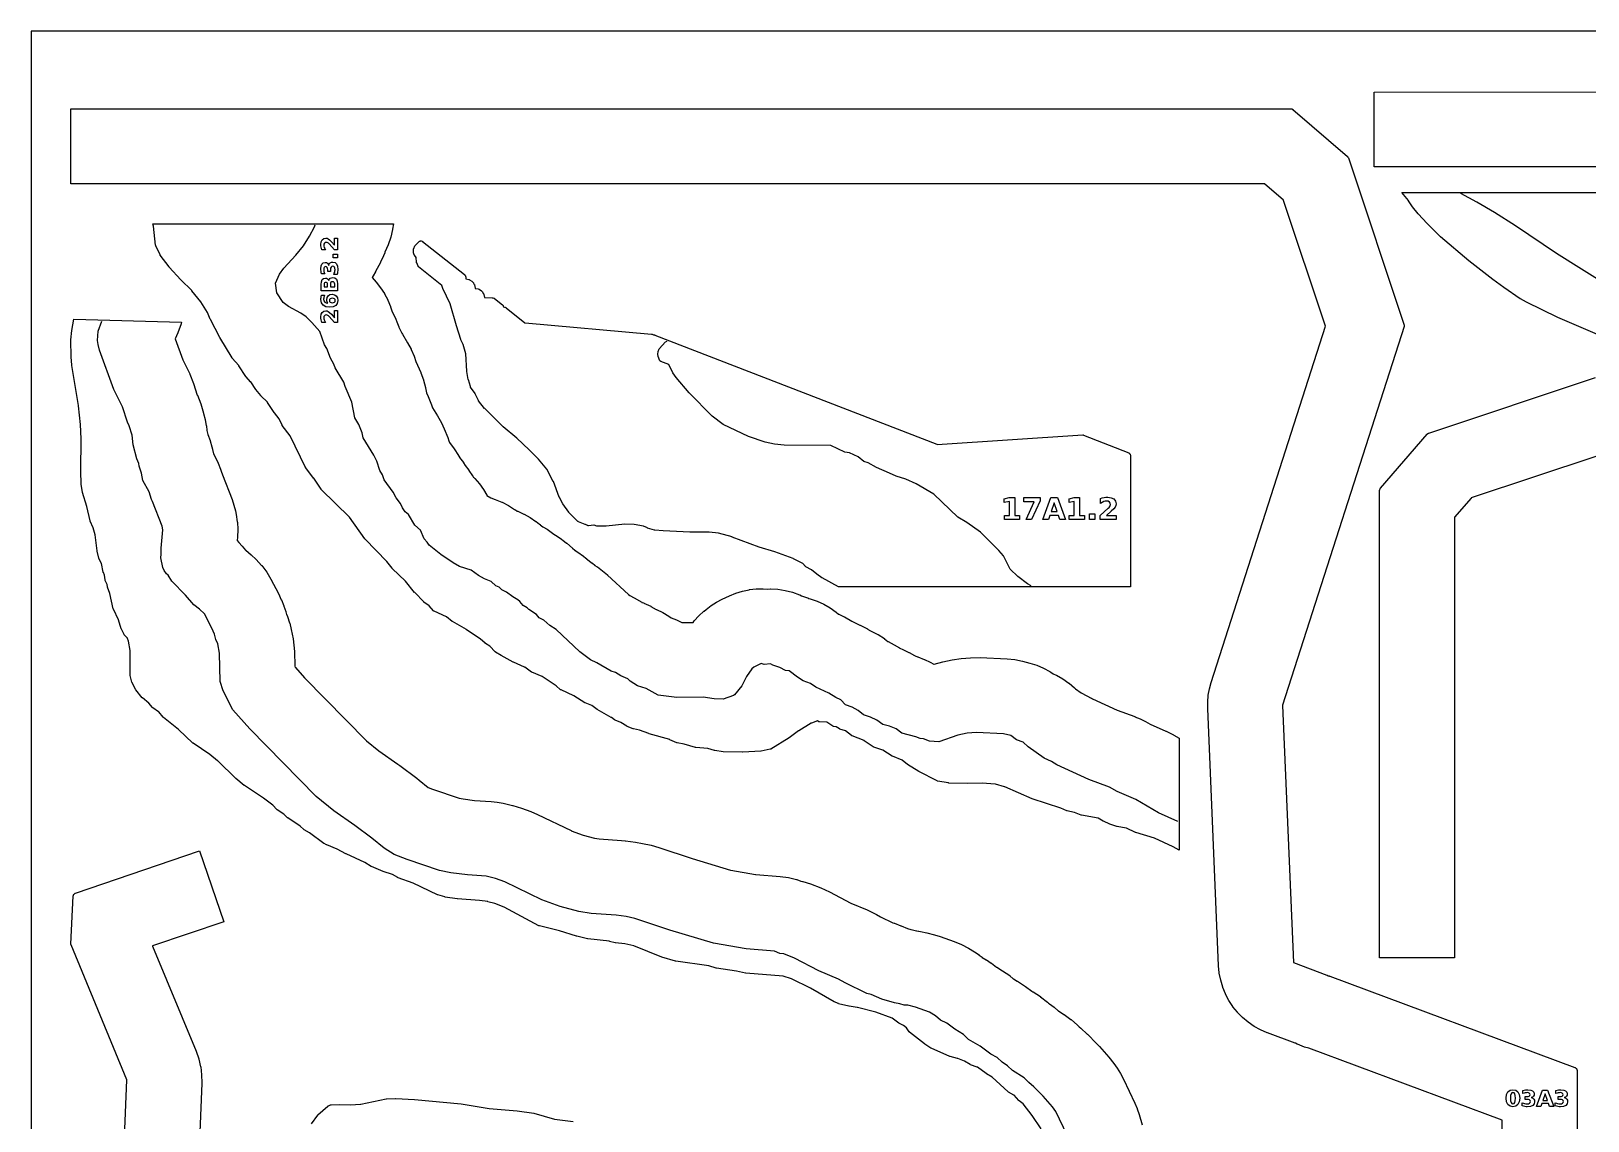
# Model space of a CAD drawing. Header units: millimetres. Extents: x 0 to 841, y 0 to 594.
# Drawn here: x 0 to 415.7, y 303.1 to 594 of the extents above; entities that cross this region are included whole.
import ezdxf

# ---------------------------------------------------------------- set-up
doc = ezdxf.new("R2010")
doc.units = ezdxf.units.MM
for name, color, linetype in [('CUT', 1, 'Continuous'), ('ENGRAVE', 5, 'Continuous'), ('SHEET_EDGE_DO_NOT_CUT', 8, 'Continuous')]:
    doc.layers.add(name, color=color, linetype=linetype)

msp = doc.modelspace()

# ---------------------------------------------------------------- linework, layer by layer
at = {"layer": 'CUT'}
for points in [[(677.34, 557.76), (358.62, 557.75), (358.62, 577.75), (684.52, 577.76)], [(392.84, 144.92), (392.83, 303.25), (392.83, 303.26), (392.82, 303.26), (341.24, 322.47), (341.22, 322.48), (340.06, 322.8), (340.02, 322.82), (338.17, 323.54), (338.12, 323.56), (337.61, 323.83), (337.59, 323.84), (330.14, 326.61), (330.11, 326.62), (328.35, 327.38), (328.31, 327.4), (326.64, 328.32), (326.6, 328.34), (325.03, 329.42), (324.99, 329.45), (323.53, 330.67), (323.5, 330.7), (322.17, 332.06), (322.14, 332.1), (320.94, 333.58), (320.91, 333.62), (319.87, 335.22), (319.85, 335.26), (318.97, 336.94), (318.95, 336.99), (318.23, 338.75), (318.22, 338.8), (317.68, 340.62), (317.67, 340.67), (317.31, 342.54), (317.3, 342.59), (317.13, 344.5), (317.13, 344.52), (314.2, 413.16), (314.2, 413.18), (314.2, 414.91), (314.21, 414.95), (314.36, 416.67), (314.37, 416.71), (314.67, 418.4), (314.68, 418.45), (315.14, 420.12), (315.14, 420.14), (345.64, 515.23), (345.65, 515.25), (345.64, 515.26), (334.49, 548.82), (334.48, 548.83), (334.47, 548.84), (329.36, 553.25), (329.36, 553.26), (329.34, 553.26), (10.62, 553.25), (10.62, 573.25), (336.52, 573.26), (336.52, 573.26), (336.57, 573.26), (336.62, 573.25), (336.74, 573.22), (336.79, 573.21), (336.84, 573.19), (336.88, 573.17), (336.93, 573.14), (336.97, 573.11), (351.53, 560.53), (351.57, 560.49), (351.61, 560.45), (351.72, 560.3), (351.75, 560.26), (351.77, 560.21), (351.79, 560.16), (366.63, 515.51), (366.65, 515.46), (366.66, 515.41), (366.66, 515.36), (366.66, 515.31), (366.65, 515.25), (366.64, 515.2), (334.19, 414.03), (334.18, 414.02), (334.18, 414.01), (337.11, 345.37), (337.11, 345.36), (337.12, 345.35), (346.04, 342.03), (346.09, 342.01), (346.14, 341.98), (346.36, 341.83), (346.37, 341.83), (346.39, 341.82), (346.68, 341.78), (346.73, 341.77), (346.78, 341.75), (412.29, 317.35), (412.33, 317.33), (412.37, 317.31), (412.41, 317.29), (412.56, 317.19), (412.6, 317.16), (412.63, 317.12), (412.66, 317.08), (412.69, 317.04), (412.72, 317), (412.78, 316.88), (412.79, 316.84), (412.81, 316.8), (412.82, 316.75), (412.82, 316.71), (412.83, 316.66), (412.84, 142.06)], [(418.89, 512.73), (407.71, 517.55), (407.69, 517.56), (399.36, 521.66), (399.35, 521.67), (397.7, 522.55), (397.66, 522.58), (393.26, 525.56), (393.25, 525.57), (390.33, 527.66), (390.31, 527.68), (383.92, 532.69), (383.91, 532.7), (376.4, 539.08), (376.37, 539.11), (372.83, 542.61), (372.81, 542.63), (370.45, 545.21), (370.42, 545.24), (368.94, 547.09), (368.92, 547.13), (367.86, 548.74), (367.85, 548.76), (366.05, 550.95), (419.05, 550.95)], [(269.74, 301), (267.35, 304.52), (267.34, 304.53), (264.93, 307.62), (264.92, 307.63), (264.91, 307.64), (263.87, 308.47), (263.81, 308.52), (262.49, 309.95), (262.48, 309.96), (262.47, 309.97), (261.04, 310.77), (260.99, 310.8), (260.94, 310.84), (256.66, 314.79), (256.65, 314.8), (256.64, 314.8), (255.12, 315.68), (255.08, 315.71), (252.69, 317.42), (252.68, 317.42), (252.67, 317.43), (250.87, 318.07), (250.82, 318.09), (250.77, 318.11), (249.28, 319.04), (249.27, 319.05), (249.26, 319.05), (247.44, 319.76), (247.41, 319.77), (245.45, 320.25), (245.41, 320.27), (245.37, 320.28), (240.35, 322.48), (240.32, 322.5), (240.28, 322.52), (238.65, 323.61), (238.62, 323.63), (234.59, 326.8), (234.55, 326.83), (234.52, 326.87), (234.49, 326.9), (233.76, 327.92), (233.75, 327.93), (233.74, 327.93), (233, 328.52), (232.99, 328.53), (232.98, 328.53), (231.75, 329.19), (231.72, 329.21), (231.68, 329.23), (229.98, 330.52), (229.97, 330.53), (229.96, 330.53), (225.56, 332.09), (225.54, 332.09), (220.64, 333.38), (220.61, 333.39), (218.43, 333.68), (218.37, 333.69), (215.61, 334.39), (215.57, 334.4), (215.53, 334.41), (214.52, 334.86), (214.47, 334.88), (208.14, 338.53), (208.12, 338.54), (203.06, 341.03), (203.05, 341.04), (203.04, 341.04), (200.82, 341.71), (200.8, 341.72), (200.79, 341.72), (190.88, 342.5), (190.84, 342.51), (190.8, 342.51), (188.35, 343.09), (188.33, 343.09), (182.99, 343.89), (182.96, 343.9), (182.92, 343.91), (181.02, 344.5), (181.01, 344.51), (181, 344.51), (172.13, 345.72), (172.06, 345.74), (168.44, 346.78), (168.39, 346.79), (160.93, 349.83), (160.92, 349.83), (160.91, 349.84), (158.54, 350.35), (158.51, 350.36), (156.09, 350.61), (156.05, 350.62), (156.01, 350.63), (154.49, 351.03), (154.48, 351.04), (154.47, 351.04), (148.65, 351.69), (148.59, 351.7), (145.71, 352.4), (145.67, 352.41), (141.13, 353.83), (141.11, 353.83), (135.72, 355.13), (135.67, 355.14), (135.64, 355.16), (135.6, 355.18), (126.32, 360.11), (126.3, 360.11), (123.83, 361.16), (123.82, 361.16), (123.81, 361.17), (121.96, 361.61), (121.93, 361.62), (119.71, 361.9), (119.7, 361.9), (113.84, 362.34), (113.8, 362.35), (110.53, 362.86), (110.46, 362.88), (108.59, 363.46), (108.53, 363.48), (102.01, 366.52), (101.99, 366.53), (98, 368), (97.96, 368.02), (97.92, 368.04), (96.54, 368.85), (96.52, 368.86), (96.51, 368.86), (94.03, 369.66), (93.99, 369.68), (90.86, 371), (90.8, 371.04), (89.1, 372.06), (89.08, 372.07), (84.09, 374.39), (84.06, 374.4), (81.74, 375.66), (81.71, 375.67), (78.95, 376.75), (78.91, 376.76), (78.88, 376.78), (78.24, 377.16), (78.2, 377.18), (74.34, 379.97), (74.32, 379.98), (72.9, 380.82), (72.86, 380.85), (72.82, 380.88), (71.86, 381.75), (71.85, 381.76), (71.85, 381.76), (68.52, 383.98), (68.48, 384.01), (68.44, 384.04), (67.49, 384.97), (67.48, 384.98), (67.47, 384.99), (65.69, 386.16), (65.64, 386.19), (65.6, 386.23), (64.52, 387.37), (64.52, 387.38), (64.51, 387.38), (62.09, 389.26), (62.07, 389.27), (56.96, 392.6), (56.91, 392.63), (54.7, 394.49), (54.67, 394.51), (49.83, 399.23), (49.81, 399.25), (47.75, 400.9), (47.73, 400.92), (43.26, 403.89), (43.22, 403.91), (43.19, 403.94), (39.38, 407.55), (39.37, 407.56), (35.34, 410.79), (35.3, 410.82), (35.27, 410.86), (34.07, 412.27), (34.06, 412.28), (34.05, 412.28), (32.47, 413.39), (32.44, 413.42), (32.4, 413.45), (32.38, 413.48), (31.42, 414.63), (31.41, 414.64), (31.4, 414.65), (29.72, 415.99), (29.68, 416.03), (29.64, 416.07), (27.93, 418.21), (27.9, 418.25), (27.87, 418.29), (26.96, 420.09), (26.94, 420.14), (26.92, 420.19), (26.43, 421.97), (26.42, 422.02), (26.42, 422.06), (26.42, 422.11), (26.44, 428.61), (26.44, 428.62), (26.44, 428.63), (26.03, 431.12), (26.02, 431.13), (26.02, 431.14), (25.72, 431.9), (25.72, 431.91), (25.71, 431.92), (24.92, 432.8), (24.9, 432.83), (24.87, 432.86), (24.85, 432.9), (24.11, 434.35), (24.09, 434.39), (24.07, 434.43), (23.35, 436.84), (23.35, 436.85), (23.34, 436.86), (21.96, 439.69), (21.94, 439.75), (21.92, 439.81), (21.04, 443.88), (21.03, 443.91), (20.43, 445.55), (20.41, 445.6), (20.4, 445.66), (20.32, 446.28), (20.32, 446.29), (20.32, 446.3), (19.79, 447.39), (19.76, 447.44), (19.75, 447.49), (19.74, 447.54), (19.57, 448.8), (19.57, 448.81), (19.57, 448.82), (19.29, 449.45), (19.27, 449.5), (19.26, 449.55), (18.76, 451.86), (18.76, 451.87), (18.75, 451.88), (18.11, 453.2), (18.09, 453.26), (18.07, 453.32), (17.67, 455.2), (17.66, 455.24), (17.08, 459.52), (17.08, 459.55), (16.55, 461.38), (16.54, 461.41), (15.8, 463.17), (15.78, 463.21), (15.77, 463.25), (14.85, 467.1), (14.84, 467.12), (13.75, 470.85), (13.73, 470.91), (13.4, 472.97), (13.39, 473.03), (13.23, 476.5), (13.23, 476.53), (13.33, 485.15), (13.33, 485.16), (13.15, 488.98), (13.15, 489), (12.63, 494.02), (12.63, 494.03), (10.9, 504.78), (10.89, 504.81), (10.7, 507.03), (10.7, 507.06), (10.63, 511.52), (10.63, 511.57), (10.83, 514.08), (10.84, 514.13), (11.37, 517.1), (40.16, 516.32), (40.05, 515.93), (40.04, 515.9), (39.16, 513.48), (39.15, 513.45), (38.45, 511.86), (38.45, 511.85), (38.45, 511.84), (40.51, 506.26), (40.52, 506.23), (42.34, 502.49), (42.36, 502.46), (43.37, 499.95), (43.39, 499.91), (44.38, 496.86), (44.39, 496.85), (45.29, 494.51), (45.3, 494.48), (46.06, 491.99), (46.07, 491.97), (46.49, 490.35), (46.5, 490.31), (46.78, 488.65), (46.79, 488.63), (46.94, 487.4), (46.95, 487.36), (47.22, 486.32), (47.23, 486.3), (47.81, 484.72), (47.83, 484.68), (48.27, 483.06), (48.28, 483.02), (48.4, 482.38), (48.41, 482.35), (48.41, 482.33), (48.73, 481.19), (48.73, 481.18), (48.74, 481.17), (49.18, 480.34), (49.19, 480.32), (49.93, 478.74), (49.95, 478.7), (50.55, 477.06), (50.56, 477.04), (50.71, 476.56), (50.72, 476.54), (51.13, 475.59), (51.14, 475.57), (53.66, 468.98), (53.66, 468.96), (54.16, 467.48), (54.17, 467.44), (54.55, 465.93), (54.56, 465.91), (54.75, 464.98), (54.76, 464.96), (55.06, 463), (55.07, 462.95), (55.17, 460.98), (55.17, 460.93), (55.08, 458.95), (55.08, 458.92), (54.99, 458.01), (54.99, 458), (55, 457.99), (55.5, 457.47), (55.51, 457.46), (56.38, 456.52), (56.39, 456.51), (57.28, 455.47), (57.29, 455.47), (57.3, 455.46), (58.76, 454.22), (58.78, 454.2), (60.06, 452.98), (60.08, 452.96), (61.56, 451.39), (61.6, 451.34), (62.9, 449.62), (62.93, 449.58), (64.03, 447.71), (64.05, 447.69), (66.03, 443.87), (66.04, 443.85), (66.81, 442.18), (66.82, 442.16), (67.48, 440.55), (67.48, 440.53), (68.01, 439.06), (68.03, 439.02), (68.24, 438.24), (68.24, 438.23), (68.25, 438.22), (68.46, 437.74), (68.47, 437.7), (69.04, 436.04), (69.05, 435.99), (69.46, 434.27), (69.47, 434.25), (69.94, 431.78), (69.95, 431.76), (70.19, 430.12), (70.19, 430.08), (70.3, 428.43), (70.3, 428.41), (70.39, 424.47), (70.39, 424.46), (70.39, 424.45), (70.55, 424.14), (70.55, 424.13), (70.56, 424.12), (72.98, 421.4), (72.99, 421.39), (89.54, 404.57), (89.56, 404.55), (92.83, 401.91), (92.84, 401.9), (97.91, 398.36), (97.91, 398.36), (98.46, 397.96), (98.47, 397.95), (102.99, 394.56), (103, 394.55), (103.66, 394.04), (103.67, 394.03), (106.01, 392.11), (106.02, 392.11), (106.03, 392.1), (107.17, 391.66), (107.19, 391.66), (114.3, 389.27), (114.32, 389.26), (115.38, 389.05), (115.4, 389.05), (118.41, 388.66), (118.43, 388.66), (122.82, 388.37), (122.84, 388.37), (124.44, 388.2), (124.49, 388.19), (126.07, 387.89), (126.09, 387.89), (128.57, 387.31), (128.6, 387.3), (130.96, 386.59), (130.99, 386.58), (133.43, 385.67), (133.45, 385.67), (135.21, 384.92), (135.23, 384.91), (144.18, 380.58), (144.2, 380.57), (147.39, 379.41), (147.41, 379.4), (150.42, 378.56), (150.45, 378.55), (151.71, 378.36), (151.73, 378.36), (157.63, 377.95), (157.64, 377.94), (158.68, 377.84), (158.7, 377.84), (161.38, 377.51), (161.41, 377.51), (163.29, 377.18), (163.31, 377.18), (165.59, 376.67), (165.61, 376.66), (167.6, 376.11), (167.63, 376.1), (176.57, 373.1), (176.57, 373.1), (186.8, 370.05), (186.83, 370.04), (193.48, 368.87), (193.5, 368.87), (200.02, 368.37), (200.05, 368.37), (202.23, 368.07), (202.29, 368.06), (204.41, 367.53), (204.47, 367.52), (205.57, 367.1), (205.58, 367.1), (205.59, 367.1), (206.03, 367.01), (206.08, 366.99), (208.09, 366.35), (208.11, 366.35), (210.9, 365.29), (210.93, 365.28), (213.17, 364.26), (213.2, 364.25), (218.87, 361.24), (218.89, 361.23), (223.26, 359.43), (223.29, 359.42), (225.76, 358.19), (225.79, 358.17), (226.81, 357.57), (226.83, 357.57), (230.11, 355.97), (230.12, 355.97), (230.13, 355.96), (230.51, 355.86), (230.55, 355.84), (232.29, 355.19), (232.31, 355.18), (234.05, 354.43), (234.07, 354.42), (234.93, 354.16), (234.96, 354.15), (234.97, 354.15), (234.99, 354.15), (236.46, 353.87), (236.49, 353.86), (237, 353.73), (237.03, 353.72), (237.49, 353.67), (237.53, 353.66), (239.21, 353.3), (239.23, 353.29), (241.21, 352.77), (241.23, 352.77), (242.74, 352.31), (242.76, 352.3), (246.51, 350.99), (246.53, 350.98), (248.46, 350.19), (248.5, 350.17), (250.33, 349.18), (250.36, 349.17), (251.9, 348.22), (251.92, 348.21), (253.14, 347.4), (253.17, 347.38), (253.96, 346.77), (253.99, 346.75), (255.07, 346.13), (255.1, 346.11), (256.42, 345.22), (256.44, 345.2), (257.83, 344.17), (257.85, 344.16), (259.42, 343.2), (259.44, 343.19), (261.34, 341.87), (261.39, 341.83), (262.29, 341.04), (262.3, 341.03), (262.31, 341.02), (263.34, 340.43), (263.37, 340.42), (265.51, 339), (265.54, 338.98), (267.22, 337.72), (267.22, 337.71), (267.23, 337.71), (267.54, 337.54), (267.57, 337.52), (269.54, 336.29), (269.59, 336.25), (271.4, 334.79), (271.43, 334.77), (271.64, 334.57), (271.67, 334.55), (271.95, 334.36), (271.97, 334.35), (273.21, 333.44), (273.24, 333.42), (274.3, 332.5), (274.33, 332.48), (275.83, 331.53), (275.86, 331.52), (277.7, 330.19), (277.75, 330.16), (279.43, 328.63), (279.45, 328.61), (279.86, 328.19), (279.88, 328.17), (280.29, 327.84), (280.32, 327.82), (282.06, 326.25), (282.08, 326.23), (284.52, 323.75), (284.53, 323.74), (285.27, 322.94), (285.28, 322.93), (287.77, 320.09), (287.79, 320.07), (289.11, 318.4), (289.13, 318.38), (289.99, 317.16), (290, 317.14), (290.89, 315.75), (290.92, 315.71), (291.69, 314.25), (291.7, 314.23), (294.74, 307.86), (294.74, 307.85), (295.37, 306.37), (295.39, 306.33), (295.9, 304.81), (295.9, 304.79), (296.71, 302.01)], [(418.1, 480.56), (384.55, 469.38), (384.54, 469.37), (384.53, 469.36), (380.13, 464.29), (380.13, 464.28), (380.12, 464.27), (380.12, 346.62), (360.12, 346.62), (360.12, 471.37), (360.12, 471.37), (360.13, 471.42), (360.13, 471.46), (360.14, 471.5), (360.16, 471.55), (360.28, 471.87), (360.29, 471.91), (360.32, 471.95), (360.34, 471.99), (360.37, 472.02), (372.86, 486.43), (372.89, 486.46), (372.93, 486.5), (373.08, 486.61), (373.12, 486.64), (373.17, 486.66), (373.22, 486.68), (417.74, 501.52)], [(22.25, 232.86), (25.59, 314.02), (25.59, 314.04), (25.58, 314.05), (10.67, 350.07), (10.65, 350.13), (10.63, 350.18), (10.63, 350.24), (10.63, 350.29), (11.26, 363.15), (11.26, 363.19), (11.27, 363.23), (11.28, 363.27), (11.32, 363.42), (11.34, 363.46), (11.36, 363.51), (11.39, 363.55), (11.42, 363.59), (11.45, 363.63), (11.49, 363.66), (11.7, 363.83), (11.73, 363.85), (11.77, 363.87), (11.81, 363.89), (11.85, 363.91), (44.98, 375.2), (51.43, 356.26), (32.44, 349.8), (32.43, 349.79), (32.43, 349.78), (44.06, 321.7), (44.07, 321.67), (44.78, 319.67), (44.79, 319.62), (45.27, 317.56), (45.28, 317.51), (45.54, 315.41), (45.54, 315.36), (45.57, 313.23), (45.57, 313.2), (42.35, 234.78)], [(74.9, 302.31), (76.52, 304.65), (76.54, 304.68), (76.57, 304.71), (76.6, 304.74), (79.23, 307.05), (79.28, 307.08), (79.32, 307.11), (79.37, 307.14), (79.92, 307.36), (79.96, 307.37), (80, 307.39), (80.04, 307.39), (80.09, 307.4), (82.36, 307.49), (82.39, 307.49), (85.27, 307.39), (85.3, 307.39), (87.99, 307.57), (88.02, 307.57), (94.85, 308.99), (94.89, 309), (94.94, 309), (97.34, 309.08), (97.38, 309.08), (102.39, 308.82), (102.42, 308.82), (114.82, 307.64), (114.85, 307.63), (122.31, 306.41), (122.33, 306.41), (129.79, 305.74), (129.81, 305.74), (134.22, 305.15), (134.29, 305.14), (139.77, 303.57), (139.77, 303.57), (139.78, 303.56), (144.72, 302.93)]]:
    msp.add_lwpolyline(points, dxfattribs=at)
for points in [[(304.97, 376.24), (304.95, 376.25), (300.01, 378.54), (299.98, 378.55), (295.01, 380.04), (294.97, 380.05), (294.94, 380.07), (292.48, 381.23), (292.47, 381.23), (292.46, 381.23), (290.01, 381.67), (289.97, 381.68), (289.93, 381.69), (288.11, 382.33), (288.08, 382.34), (286.35, 383.07), (286.31, 383.08), (286.28, 383.1), (284.98, 383.91), (284.97, 383.92), (284.96, 383.92), (280.49, 384.72), (280.45, 384.72), (280.41, 384.74), (278.61, 385.38), (278.58, 385.39), (276.64, 385.86), (276.6, 385.87), (276.56, 385.88), (274.96, 386.54), (274.95, 386.55), (267.35, 389.05), (267.31, 389.06), (260.01, 392.25), (259.98, 392.26), (257.5, 392.96), (257.49, 392.96), (257.47, 392.96), (253.98, 393.25), (253.96, 393.26), (249.96, 393.17), (249.94, 393.17), (245.06, 393.29), (245.02, 393.29), (244.99, 393.3), (242.08, 393.81), (242.03, 393.82), (241.98, 393.84), (241.94, 393.86), (237.07, 396.35), (237.03, 396.37), (234.08, 398.23), (234.03, 398.27), (232.65, 399.4), (232.64, 399.41), (232.63, 399.41), (230.02, 400.45), (229.97, 400.47), (229.93, 400.5), (227.48, 402.08), (227.47, 402.08), (227.46, 402.08), (225.01, 402.9), (224.96, 402.92), (224.92, 402.94), (224.88, 402.96), (222.48, 404.59), (222.47, 404.59), (222.46, 404.6), (219.24, 405.87), (219.2, 405.89), (219.16, 405.91), (219.12, 405.94), (217.48, 407.19), (217.47, 407.2), (217.46, 407.2), (215.99, 407.7), (215.94, 407.71), (215.9, 407.74), (214.98, 408.26), (214.97, 408.27), (214.96, 408.27), (214.26, 408.42), (214.21, 408.43), (214.17, 408.45), (214.12, 408.47), (214.08, 408.49), (212.48, 409.56), (212.47, 409.57), (212.46, 409.57), (210.58, 409.62), (210.53, 409.62), (210.48, 409.63), (210.43, 409.64), (210.38, 409.66), (209.98, 409.85), (209.97, 409.85), (209.96, 409.85), (208.37, 409.24), (208.36, 409.24), (208.35, 409.23), (204.99, 407.24), (204.97, 407.22), (202.46, 405.39), (202.43, 405.37), (197.54, 402.37), (197.5, 402.35), (197.46, 402.33), (197.42, 402.32), (197.38, 402.3), (194.95, 401.8), (194.88, 401.79), (190.02, 401.51), (189.98, 401.5), (184.84, 401.63), (184.78, 401.64), (182.55, 401.98), (182.49, 401.99), (180.75, 402.5), (180.74, 402.5), (180.72, 402.5), (177.52, 402.76), (177.47, 402.77), (177.42, 402.78), (174.41, 403.64), (174.39, 403.65), (172.56, 403.98), (172.5, 404), (172.45, 404.02), (170.6, 404.86), (170.56, 404.87), (165.02, 406.46), (164.98, 406.47), (162.48, 407.43), (162.47, 407.43), (162.46, 407.43), (160.9, 407.72), (160.85, 407.73), (160.8, 407.75), (159.19, 408.41), (159.16, 408.43), (159.12, 408.45), (157.48, 409.46), (157.47, 409.46), (157.46, 409.47), (155.94, 410.09), (155.9, 410.1), (155.87, 410.12), (155.83, 410.15), (154.96, 410.79), (154.93, 410.81), (151.19, 412.91), (151.16, 412.93), (151.13, 412.95), (149.76, 414.01), (149.75, 414.02), (149.74, 414.02), (147.99, 414.7), (147.95, 414.72), (147.91, 414.74), (144.96, 416.57), (144.93, 416.59), (141.51, 418.13), (141.47, 418.15), (141.43, 418.18), (141.39, 418.21), (140.24, 419.23), (140.21, 419.25), (136.46, 421.73), (136.45, 421.74), (136.44, 421.74), (133.7, 422.84), (133.66, 422.86), (133.62, 422.88), (133.59, 422.9), (131.82, 424.23), (131.8, 424.23), (131.79, 424.24), (128.8, 425.57), (128.77, 425.59), (125.52, 427.3), (125.48, 427.32), (124.05, 428.23), (124, 428.27), (123.96, 428.31), (122.48, 429.84), (122.47, 429.84), (122.46, 429.85), (121.33, 430.54), (121.29, 430.56), (121.26, 430.59), (119.96, 431.74), (119.93, 431.76), (116.3, 434.22), (116.28, 434.23), (112.51, 436.39), (112.47, 436.41), (112.44, 436.44), (110.92, 437.67), (110.91, 437.68), (110.9, 437.68), (107.59, 439.17), (107.54, 439.19), (107.49, 439.22), (107.45, 439.26), (107.42, 439.29), (106.3, 440.55), (106.29, 440.56), (106.28, 440.57), (104.89, 441.61), (104.86, 441.63), (104.83, 441.66), (102.44, 444.14), (102.41, 444.17), (99.96, 447.14), (99.95, 447.16), (96.44, 450.6), (96.4, 450.65), (94.96, 452.44), (94.95, 452.46), (89.18, 458.39), (89.16, 458.42), (89.13, 458.45), (85, 464.26), (85, 464.26), (84.99, 464.27), (77.48, 471.68), (77.45, 471.72), (77.42, 471.76), (75.47, 474.7), (75.45, 474.71), (73.33, 477.41), (73.3, 477.45), (73.28, 477.5), (69.21, 485.96), (69.21, 485.97), (69.2, 485.98), (67.07, 488.76), (67.04, 488.8), (67.01, 488.85), (66.25, 490.5), (66.24, 490.51), (66.24, 490.52), (64.96, 492.15), (64.94, 492.18), (63.16, 494.91), (63.15, 494.92), (63.14, 494.93), (61.35, 496.69), (61.32, 496.73), (60.01, 498.31), (59.98, 498.35), (58.64, 500.35), (58.62, 500.38), (57.42, 501.75), (57.38, 501.81), (55.47, 504.68), (55.45, 504.71), (53.71, 506.7), (53.68, 506.74), (53.66, 506.78), (50.43, 512.21), (50.42, 512.23), (47.87, 517.05), (47.85, 517.1), (47.13, 518.88), (47.12, 518.89), (47.12, 518.9), (45.33, 521.71), (45.31, 521.73), (42.94, 524.72), (42.92, 524.74), (39.96, 527.61), (39.94, 527.64), (36.85, 531.03), (36.82, 531.07), (34.47, 534.2), (34.44, 534.24), (34.42, 534.29), (33.29, 536.71), (33.27, 536.76), (33.26, 536.81), (33.25, 536.86), (32.69, 541.95), (32.69, 541.96), (32.69, 541.97), (32.51, 542.56), (96.74, 542.56), (96.51, 541.11), (96.5, 541.08), (96.06, 539.02), (96.04, 538.97), (95.39, 536.99), (95.37, 536.94), (94.5, 535.02), (94.49, 535), (94.43, 534.89), (94.42, 534.86), (94.13, 534.05), (94.11, 534), (93.3, 532.3), (93.29, 532.28), (91.96, 529.8), (91.95, 529.78), (91.31, 528.67), (91.3, 528.66), (91.05, 528.25), (91.04, 528.24), (91.05, 528.23), (92.12, 527.01), (92.14, 526.99), (93.3, 525.52), (93.33, 525.49), (94.34, 523.93), (94.36, 523.88), (95.22, 522.24), (95.24, 522.19), (95.94, 520.46), (95.95, 520.44), (96.42, 519.09), (96.43, 519.08), (96.43, 519.08), (96.43, 519.06), (97.2, 517.56), (97.22, 517.52), (97.85, 515.96), (97.86, 515.94), (98.16, 515.08), (98.17, 515.07), (98.17, 515.06), (98.19, 515.03), (98.2, 515.01), (99.02, 513.41), (99.04, 513.37), (99.15, 513.1), (99.15, 513.09), (99.16, 513.08), (100.54, 510.84), (100.55, 510.82), (101.51, 509.09), (101.53, 509.05), (102.3, 507.25), (102.31, 507.2), (102.73, 505.85), (102.74, 505.83), (104.03, 502.85), (104.04, 502.83), (104.75, 500.89), (104.77, 500.84), (105.28, 498.83), (105.28, 498.81), (105.55, 497.47), (105.55, 497.46), (105.55, 497.45), (106.02, 496.47), (106.03, 496.44), (106.91, 494.25), (106.92, 494.23), (107.18, 493.49), (107.19, 493.48), (107.19, 493.47), (108.51, 491.35), (108.52, 491.33), (109.56, 489.43), (109.58, 489.41), (110.31, 487.87), (110.32, 487.84), (111.26, 485.53), (111.27, 485.5), (111.56, 484.63), (111.57, 484.6), (111.76, 484.2), (111.77, 484.19), (111.77, 484.18), (112.95, 482.52), (112.97, 482.5), (114.11, 480.69), (114.12, 480.67), (114.18, 480.55), (114.19, 480.54), (114.19, 480.54), (114.42, 480.24), (114.44, 480.23), (115.43, 478.83), (115.45, 478.8), (115.89, 478.06), (115.91, 478.03), (116.9, 476.78), (116.93, 476.75), (117.9, 475.27), (117.92, 475.25), (118.09, 474.95), (118.1, 474.95), (118.11, 474.94), (118.49, 474.57), (118.52, 474.54), (119.7, 473.18), (119.73, 473.14), (120.77, 471.68), (120.8, 471.64), (121.7, 470.1), (121.71, 470.09), (121.72, 470.08), (122.74, 469.41), (122.75, 469.4), (122.76, 469.4), (123.91, 469.01), (123.93, 469), (125.72, 468.29), (125.76, 468.27), (127.46, 467.4), (127.5, 467.37), (129.11, 466.33), (129.14, 466.31), (129.7, 465.91), (129.71, 465.91), (129.72, 465.9), (129.92, 465.82), (129.94, 465.82), (131.62, 465.09), (131.67, 465.07), (133.26, 464.19), (133.3, 464.16), (134.81, 463.14), (134.85, 463.11), (135.76, 462.36), (135.77, 462.36), (135.78, 462.35), (135.91, 462.27), (135.96, 462.24), (136.67, 461.72), (136.69, 461.7), (137.81, 461.04), (137.85, 461.02), (139.25, 460.03), (139.27, 460.01), (139.83, 459.57), (139.86, 459.55), (140.04, 459.45), (140.05, 459.44), (141.28, 458.67), (141.31, 458.65), (142.47, 457.78), (142.48, 457.77), (143.01, 457.35), (143.03, 457.33), (144.56, 455.97), (144.58, 455.95), (144.58, 455.95), (145.2, 455.49), (145.23, 455.46), (145.28, 455.41), (145.29, 455.4), (145.3, 455.4), (145.96, 454.96), (145.98, 454.94), (147.47, 453.86), (147.51, 453.83), (148.1, 453.31), (148.1, 453.3), (148.11, 453.3), (148.27, 453.2), (148.32, 453.17), (149.86, 451.98), (149.88, 451.96), (150.52, 451.42), (150.55, 451.4), (151.2, 450.97), (151.22, 450.96), (152.6, 449.97), (152.63, 449.94), (153.92, 448.84), (153.93, 448.82), (159.49, 443.62), (159.51, 443.6), (159.87, 443.32), (159.88, 443.32), (159.89, 443.31), (161.05, 442.71), (161.07, 442.7), (163.11, 441.53), (163.12, 441.52), (163.13, 441.52), (163.6, 441.36), (163.65, 441.34), (165.48, 440.48), (165.52, 440.45), (166.88, 439.63), (166.88, 439.63), (166.89, 439.63), (166.96, 439.6), (166.98, 439.59), (168.67, 438.8), (168.71, 438.77), (170.3, 437.83), (170.34, 437.81), (170.93, 437.38), (170.94, 437.37), (170.95, 437.37), (172.33, 436.86), (172.38, 436.83), (173.76, 436.12), (173.78, 436.12), (173.79, 436.12), (176.76, 436.16), (176.77, 436.16), (176.78, 436.17), (177.06, 436.55), (177.09, 436.58), (178.31, 437.92), (178.35, 437.95), (179.69, 439.18), (179.71, 439.2), (180.23, 439.62), (180.24, 439.64), (181.57, 440.65), (181.6, 440.67), (183, 441.56), (183.04, 441.58), (184.52, 442.35), (184.54, 442.36), (186.49, 443.27), (186.51, 443.28), (188.19, 443.97), (188.23, 443.99), (189.96, 444.52), (190.01, 444.53), (191.78, 444.9), (191.83, 444.91), (193.63, 445.11), (193.67, 445.11), (195.48, 445.15), (195.53, 445.15), (196.73, 445.06), (196.76, 445.06), (197.37, 445.09), (197.42, 445.09), (199.37, 445), (199.42, 445), (201.36, 444.71), (201.41, 444.7), (203.3, 444.22), (203.35, 444.21), (205.19, 443.54), (205.24, 443.52), (205.71, 443.29), (205.74, 443.28), (207.34, 442.73), (207.39, 442.71), (207.68, 442.58), (207.69, 442.57), (207.7, 442.57), (208.03, 442.49), (208.08, 442.48), (209.88, 441.85), (209.93, 441.84), (211.66, 441.04), (211.7, 441.02), (213.35, 440.06), (213.39, 440.03), (214.95, 438.91), (214.97, 438.9), (215.64, 438.35), (215.65, 438.35), (215.66, 438.34), (217.16, 437.69), (217.21, 437.66), (219.18, 436.51), (219.2, 436.49), (219.37, 436.38), (219.38, 436.37), (219.39, 436.37), (221.35, 435.47), (221.37, 435.45), (223.33, 434.42), (223.35, 434.4), (224.15, 433.92), (224.17, 433.91), (224.31, 433.85), (224.33, 433.84), (226.13, 432.94), (226.18, 432.91), (227.86, 431.83), (227.91, 431.8), (228.82, 431.07), (228.83, 431.07), (228.85, 431.06), (228.85, 431.06), (228.88, 431.04), (230.44, 430.19), (230.46, 430.18), (231.86, 429.34), (231.89, 429.31), (231.95, 429.27), (231.96, 429.26), (231.98, 429.25), (232.76, 428.94), (232.79, 428.92), (234.42, 428.14), (234.44, 428.13), (235.87, 427.37), (235.91, 427.35), (236.09, 427.24), (236.1, 427.23), (236.11, 427.23), (236.75, 427.02), (236.78, 427.01), (238.53, 426.3), (238.55, 426.29), (240.08, 425.59), (240.12, 425.57), (241.08, 425.03), (241.09, 425.02), (241.09, 425.02), (241.1, 425.02), (241.12, 425.02), (243.45, 425.67), (243.48, 425.68), (245.97, 426.19), (246, 426.19), (248.34, 426.53), (248.37, 426.53), (250.84, 426.73), (250.87, 426.74), (253.42, 426.78), (253.45, 426.78), (260.61, 426.44), (260.63, 426.44), (262.66, 426.24), (262.71, 426.23), (264.71, 425.82), (264.74, 425.81), (266.69, 425.3), (266.72, 425.3), (268.54, 424.72), (268.59, 424.71), (270.34, 423.96), (270.39, 423.94), (272.06, 423.03), (272.1, 423), (272.85, 422.49), (272.86, 422.49), (272.87, 422.48), (273.81, 422.07), (273.85, 422.05), (275.52, 421.11), (275.56, 421.09), (277.13, 419.99), (277.17, 419.96), (278.63, 418.7), (278.65, 418.69), (278.91, 418.44), (278.94, 418.42), (280.42, 417.37), (280.43, 417.37), (280.44, 417.36), (280.56, 417.31), (280.6, 417.29), (283.11, 415.95), (283.15, 415.93), (283.43, 415.75), (283.46, 415.73), (290.02, 412.73), (290.04, 412.72), (294.76, 411.01), (294.78, 411), (296.18, 410.43), (296.21, 410.41), (297.56, 409.74), (297.58, 409.73), (298.86, 409.03), (298.88, 409.02), (303.05, 407.17), (303.08, 407.16), (305.11, 406.12), (305.14, 406.11), (306.55, 405.27), (306.55, 375.39), (304.97, 376.24)], [(211.23, 448.03), (211.19, 448.06), (209.82, 449), (209.78, 449.04), (208.44, 450.2), (208.43, 450.21), (208.42, 450.22), (206.92, 451.04), (206.87, 451.06), (206.83, 451.09), (206.79, 451.13), (206.07, 451.88), (206.06, 451.88), (206.05, 451.89), (203.55, 453.18), (203.53, 453.19), (198.58, 455.01), (198.57, 455.02), (194.42, 456.22), (194.38, 456.23), (187.22, 458.96), (187.2, 458.97), (183.57, 459.98), (183.56, 459.99), (183.55, 459.99), (181.06, 460.22), (181.03, 460.22), (175.96, 460.24), (175.93, 460.24), (168.79, 460.58), (168.76, 460.58), (166.58, 460.81), (166.54, 460.82), (166.5, 460.83), (164.63, 461.36), (164.59, 461.38), (164.56, 461.39), (163.57, 461.84), (163.56, 461.84), (163.55, 461.85), (161.06, 462.32), (161.05, 462.33), (161.04, 462.33), (158.55, 462.4), (158.52, 462.4), (153.55, 461.87), (153.51, 461.87), (151.22, 461.82), (151.16, 461.83), (151.11, 461.83), (151.05, 461.85), (150.33, 462.09), (150.31, 462.09), (150.3, 462.09), (148.81, 461.99), (148.76, 461.99), (148.71, 461.99), (148.65, 462), (148.6, 462.02), (148.55, 462.04), (148.02, 462.31), (147.99, 462.32), (146.15, 463.02), (146.1, 463.04), (146.05, 463.07), (146.01, 463.1), (145.97, 463.14), (143.62, 465.55), (143.58, 465.6), (141.98, 467.81), (141.96, 467.84), (141.94, 467.88), (141.06, 469.6), (141.04, 469.64), (139.46, 473.75), (139.45, 473.77), (137.76, 477.05), (137.75, 477.06), (137.74, 477.07), (135.46, 479.75), (135.45, 479.76), (132.98, 482.26), (132.98, 482.27), (129.74, 485.34), (129.72, 485.36), (126.05, 488.34), (126.02, 488.37), (121.12, 493.24), (121.08, 493.29), (119.5, 495.3), (119.47, 495.35), (119.45, 495.39), (118.55, 497.2), (118.54, 497.23), (117.37, 498.99), (117.34, 499.03), (117.32, 499.08), (117.31, 499.12), (116.76, 500.93), (116.74, 501), (116.39, 503.18), (116.39, 503.23), (116.06, 507.85), (116.06, 507.86), (116.06, 507.87), (115.37, 510.33), (115.37, 510.34), (115.36, 510.35), (114.79, 511.59), (114.76, 511.65), (113.61, 515.33), (113.6, 515.34), (111.92, 521.19), (111.92, 521.2), (111.92, 521.21), (109.97, 525.27), (109.95, 525.33), (109.68, 526.13), (109.68, 526.14), (109.67, 526.14), (103.49, 531.09), (103.46, 531.12), (103.43, 531.16), (103.4, 531.19), (103.37, 531.23), (103.35, 531.27), (102.96, 532.14), (102.94, 532.19), (102.93, 532.24), (102.92, 532.29), (102.79, 533.57), (102.79, 533.58), (102.78, 533.59), (102.39, 534.17), (102.36, 534.21), (102.34, 534.26), (102.33, 534.3), (102.15, 534.85), (102.14, 534.9), (102.13, 534.96), (102.13, 535.01), (102.15, 535.8), (102.15, 535.85), (102.16, 535.9), (102.18, 535.95), (102.19, 535.99), (102.51, 536.7), (102.53, 536.74), (102.56, 536.78), (102.59, 536.82), (102.62, 536.85), (103.63, 537.85), (103.67, 537.89), (103.71, 537.92), (103.76, 537.95), (103.81, 537.97), (103.86, 537.98), (103.94, 538), (103.99, 538.01), (104.05, 538.02), (104.1, 538.02), (104.15, 538.01), (104.2, 538), (104.39, 537.94), (104.44, 537.93), (104.48, 537.91), (104.52, 537.88), (104.56, 537.85), (115.73, 529), (115.77, 528.96), (115.8, 528.93), (115.83, 528.89), (115.96, 528.7), (115.98, 528.66), (116, 528.62), (116.02, 528.58), (116.03, 528.54), (116.04, 528.49), (116.05, 528.45), (116.08, 527.89), (116.08, 527.88), (116.09, 527.87), (116.88, 527.72), (116.92, 527.71), (116.97, 527.69), (117.01, 527.68), (117.05, 527.65), (117.72, 527.22), (117.76, 527.19), (117.8, 527.16), (117.84, 527.12), (118.11, 526.79), (118.14, 526.75), (118.17, 526.71), (118.34, 526.39), (118.36, 526.35), (118.38, 526.3), (118.39, 526.25), (118.56, 525.36), (118.56, 525.34), (118.58, 525.34), (119.45, 525.17), (119.5, 525.16), (119.55, 525.15), (119.59, 525.12), (119.63, 525.1), (120.27, 524.68), (120.31, 524.65), (120.35, 524.62), (120.38, 524.58), (120.41, 524.54), (120.85, 523.91), (120.87, 523.87), (120.89, 523.82), (120.91, 523.78), (120.92, 523.73), (121.1, 522.88), (121.1, 522.87), (121.12, 522.87), (123.16, 522.85), (123.2, 522.84), (123.25, 522.84), (123.3, 522.82), (123.54, 522.75), (123.58, 522.74), (123.63, 522.72), (123.67, 522.69), (123.7, 522.66), (125.84, 520.97), (125.87, 520.94), (125.9, 520.91), (125.93, 520.87), (126, 520.78), (126.02, 520.74), (126.04, 520.7), (126.06, 520.65), (126.08, 520.6), (126.12, 520.39), (126.12, 520.38), (126.14, 520.38), (126.39, 520.36), (126.44, 520.36), (126.48, 520.35), (126.53, 520.34), (126.57, 520.32), (126.75, 520.24), (126.8, 520.21), (126.85, 520.18), (131.88, 516.18), (131.89, 516.17), (131.9, 516.17), (165.7, 513.1), (165.75, 513.1), (165.79, 513.09), (165.84, 513.07), (166.17, 512.93), (166.18, 512.93), (166.19, 512.93), (166.43, 512.9), (166.48, 512.9), (166.52, 512.89), (166.56, 512.87), (241.91, 483.71), (241.92, 483.7), (241.94, 483.7), (280.85, 486.21), (280.89, 486.21), (280.94, 486.21), (280.98, 486.2), (281.02, 486.19), (281.06, 486.17), (293.12, 481.39), (293.16, 481.37), (293.2, 481.35), (293.23, 481.32), (293.27, 481.29), (293.3, 481.26), (293.39, 481.17), (293.42, 481.13), (293.45, 481.09), (293.47, 481.04), (293.49, 481), (293.5, 480.95), (293.55, 480.78), (293.55, 480.74), (293.56, 480.69), (293.56, 480.65), (293.56, 445.62), (215.58, 445.62), (211.23, 448.03)]]:
    msp.add_lwpolyline(points, close=True, dxfattribs=at)
at = {"layer": 'ENGRAVE'}
for points in [[(421.41, 525.82), (407.36, 534.67), (396.41, 542.07), (390.82, 545.63), (386.04, 548.38), (381.77, 550.65)], [(306.25, 383.05), (301.08, 385.29), (294.99, 388.87), (290, 391.07), (287.94, 392.21), (282.44, 394.2), (273.91, 398.11), (272.47, 399.02), (270.51, 399.89), (266.22, 402.91), (264.9, 404.17), (263.12, 404.84), (261.66, 405.95), (259.68, 406.46), (252.49, 406.8), (249.99, 406.6), (247.47, 406.08), (242.39, 404.26), (239.94, 404.47), (238.3, 405.07), (237.43, 405.15), (236.3, 405.6), (232.54, 406.61), (231, 407.77), (229.22, 408.49), (227.47, 408.92), (225.81, 410.09), (224.15, 410.89), (222.26, 411.53), (220.85, 412.64), (219.27, 413.5), (217.51, 414.19), (216.27, 415.54), (214.93, 416.13), (213, 417.29), (209.59, 418.86), (208.09, 419.86), (206.19, 420.57), (204.68, 421.51), (202.47, 423.28), (201.49, 423.37), (199.97, 424.14), (198.03, 424.71), (197.47, 425.09), (195.74, 424.91), (194.97, 425.16), (193, 424.24), (192.47, 423.8), (191.08, 421.76), (189.81, 419.24), (187.85, 416.84), (187.58, 416.67), (184.83, 415.72), (182.43, 415.78), (179.43, 416.2), (172.42, 416.09), (167.42, 416.7), (164.28, 418.55), (161.97, 419.26), (159.97, 420.49), (159.34, 421.11), (157.47, 421.88), (156.06, 422.83), (154.94, 423.16), (151.11, 425.36), (149.39, 426.15), (146.53, 428.35), (140.25, 434.24), (138.53, 435.36), (136.92, 436.74), (135.66, 437.43), (134.95, 438.26), (132.94, 439.59), (132.47, 440.06), (131.39, 440.66), (130.51, 441.74), (129.97, 442.17), (128.62, 442.96), (126.97, 444.24), (125.74, 444.89), (124.97, 445.54), (124.13, 445.95), (122.85, 447.12), (121.08, 447.79), (119.45, 448.65), (117.47, 450.07), (114.36, 451.13), (112.74, 452.04), (109.38, 454.26), (106.31, 456.77), (105.8, 457.56), (104.94, 458.5), (104.01, 460.78), (102.45, 462.14), (100.74, 465.01), (99.9, 465.67), (99.17, 466.74), (98.66, 467.93), (97.47, 469.46), (96.64, 470.94), (94.31, 474.24), (93.79, 475.53), (93.11, 476.74), (92.28, 479.21), (91.53, 480.77), (88.65, 485.41), (88.37, 486.75), (87.48, 488.97), (86.48, 490.79), (85.66, 494.93), (83.83, 499.18), (83.54, 500.31), (81.16, 504.16), (80.83, 505.1), (79.92, 506.69), (79.01, 509.24), (78.33, 510.24), (77.07, 513.84), (74.98, 516.23), (73.41, 517.71), (71.99, 518.75), (68.7, 520.46), (67.33, 521.54), (65.64, 524.17), (65.26, 526.73), (66.3, 529.16), (67.49, 530.75), (70.72, 534.23), (72.76, 536.72), (74.32, 539.23), (75.66, 541.72), (75.82, 542.26)], [(276.69, 299.25), (273.64, 305.63), (272.77, 306.87), (270.26, 309.72), (267.8, 312.22), (266.43, 313.32), (265.16, 314.62), (262.07, 316.57), (260.78, 317.77), (259.28, 318.79), (257.97, 319.98), (256.33, 320.87), (253.46, 323.05), (250.3, 324.85), (249.02, 326.12), (246.65, 327.56), (244.51, 329.15), (242.85, 330.01), (241.48, 331.15), (239.92, 332.11), (236.15, 333.42), (234.15, 333.95), (233.13, 334.03), (232.03, 334.37), (230.59, 334.59), (227.2, 335.6), (224.35, 336.83), (223.21, 337.09), (217.37, 339.93), (215.65, 340.94), (210.36, 343.12), (203.82, 346.58), (201, 347.65), (199.9, 347.82), (198.5, 348.43), (190.98, 349), (182.21, 350.55), (170.53, 354.03), (161.25, 357.15), (158.95, 357.66), (156.24, 357.99), (149.52, 358.46), (146.23, 358.96), (141.28, 360.35), (136.39, 362.12), (126.5, 366.91), (124.03, 367.83), (121.52, 368.42), (116.51, 368.74), (112.12, 369.3), (109.1, 369.92), (100.41, 372.84), (96.91, 374.18), (94.25, 375.89), (91, 378.56), (86.46, 381.96), (80.81, 385.91), (76.09, 389.72), (58.38, 407.72), (53.82, 412.84), (51.32, 417.89), (50.47, 420.42), (50.31, 427.98), (49.82, 430.48), (49.29, 431.56), (48.95, 433), (48.29, 434.63), (46.3, 438.47), (45, 439.7), (43.47, 440.87), (41.25, 443.45), (37.6, 447.16), (36.6, 448.76), (36.17, 449.11), (35.5, 450.04), (35.16, 450.82), (34.62, 453.4), (34.77, 454.34), (34.69, 455.96), (35.17, 460.89), (34.98, 461.84), (32.45, 468.45), (32.15, 468.94), (31.49, 470.99), (29.87, 474.08), (29.43, 476.03), (28.82, 477.87), (28.78, 478.57), (28.24, 479.87), (27.27, 483.57), (26.94, 486.12), (26.17, 488.63), (25.7, 489.64), (24.37, 493.72), (22.1, 498.38), (18.24, 508.83), (17.86, 510.33), (17.71, 511.38), (17.94, 513.88), (18.89, 516.6)], [(267.09, 445.93), (266.1, 446.48), (263.53, 448.38), (261.48, 450.35), (259.66, 453.96), (258.47, 455.35), (253.57, 460.29), (249.86, 462.83), (247.46, 464.24), (241.04, 470.37), (236.33, 473.14), (233.58, 474.38), (230.98, 475.21), (229.2, 475.99), (225.78, 477.52), (223.56, 478.76), (222.42, 479.15), (220.84, 480.35), (218.56, 481.39), (217.26, 481.59), (213.56, 483.36), (201.1, 483.45), (198.52, 483.73), (196.03, 484.31), (191.55, 485.77), (184.85, 489.04), (181.89, 491.24), (175.72, 497.47), (172.28, 501.53), (171.33, 502.77), (170.34, 504.98), (168.18, 505.82), (167.88, 506.03), (167.45, 507.15), (167.36, 507.79), (167.44, 508.49), (167.76, 509.21), (169.45, 511.03), (169.85, 511.28)]]:
    msp.add_lwpolyline(points, dxfattribs=at)
for points in [[(81, 536.85), (81, 538.77), (81.83, 538.77), (81.83, 535.59), (81, 535.59), (79.59, 537.19), (79.4, 537.38), (79.22, 537.51), (79.03, 537.58), (78.83, 537.61), (78.55, 537.56), (78.34, 537.4), (78.2, 537.16), (78.15, 536.85), (78.18, 536.58), (78.26, 536.28), (78.4, 535.95), (78.6, 535.61), (77.64, 535.61), (77.53, 535.98), (77.45, 536.36), (77.4, 536.73), (77.38, 537.09), (77.47, 537.79), (77.73, 538.31), (78.14, 538.63), (78.69, 538.74), (79.03, 538.7), (79.36, 538.56), (79.72, 538.27), (80.18, 537.78), (81, 536.85)], [(79.47, 531.46), (79.63, 531.85), (79.87, 532.13), (80.19, 532.31), (80.59, 532.36), (81.16, 532.24), (81.58, 531.86), (81.83, 531.25), (81.92, 530.41), (81.9, 530.07), (81.86, 529.74), (81.8, 529.4), (81.7, 529.07), (80.83, 529.07), (80.97, 529.38), (81.07, 529.69), (81.13, 530), (81.15, 530.31), (81.11, 530.7), (81, 531), (80.81, 531.18), (80.55, 531.24), (80.29, 531.17), (80.1, 530.99), (79.98, 530.69), (79.94, 530.27), (79.94, 529.82), (79.22, 529.82), (79.22, 530.29), (79.18, 530.66), (79.08, 530.92), (78.91, 531.08), (78.68, 531.13), (78.45, 531.08), (78.29, 530.93), (78.18, 530.69), (78.15, 530.36), (78.17, 530.09), (78.21, 529.81), (78.29, 529.53), (78.39, 529.25), (77.57, 529.25), (77.48, 529.59), (77.43, 529.92), (77.39, 530.24), (77.38, 530.56), (77.45, 531.31), (77.66, 531.84), (78.01, 532.15), (78.5, 532.26), (78.85, 532.21), (79.13, 532.06), (79.34, 531.81), (79.47, 531.46)], [(80.7, 533.45), (80.7, 534.51), (81.83, 534.51), (81.83, 533.45), (80.7, 533.45)], [(79.49, 527.48), (79.64, 527.8), (79.88, 528.04), (80.2, 528.19), (80.58, 528.24), (81.13, 528.14), (81.52, 527.82), (81.75, 527.28), (81.83, 526.51), (81.83, 524.64), (77.46, 524.64), (77.46, 526.34), (77.53, 527.12), (77.73, 527.66), (78.09, 527.96), (78.62, 528.07), (78.91, 528.03), (79.16, 527.92), (79.35, 527.73), (79.49, 527.48)], [(79.15, 526.39), (79.12, 526.63), (79.03, 526.8), (78.89, 526.9), (78.69, 526.94), (78.49, 526.9), (78.34, 526.8), (78.26, 526.63), (78.23, 526.39), (78.23, 525.77), (79.15, 525.77), (79.15, 526.39)], [(81.06, 526.43), (81.03, 526.73), (80.92, 526.94), (80.74, 527.07), (80.49, 527.12), (80.24, 527.07), (80.06, 526.95), (79.95, 526.73), (79.92, 526.43), (79.92, 525.77), (81.06, 525.77), (81.06, 526.43)], [(77.57, 523.48), (78.38, 523.48), (78.27, 523.21), (78.19, 522.96), (78.14, 522.72), (78.12, 522.48), (78.19, 522.03), (78.4, 521.69), (78.75, 521.47), (79.23, 521.37), (79.11, 521.57), (79.02, 521.78), (78.96, 522.02), (78.95, 522.28), (79.04, 522.88), (79.34, 523.36), (79.79, 523.67), (80.37, 523.77), (81, 523.65), (81.49, 523.31), (81.81, 522.77), (81.92, 522.08), (81.77, 521.32), (81.34, 520.76), (80.65, 520.41), (79.71, 520.29), (78.74, 520.43), (78, 520.84), (77.54, 521.48), (77.38, 522.33), (77.4, 522.63), (77.43, 522.92), (77.49, 523.2), (77.57, 523.48)], [(79.67, 522.09), (79.72, 521.83), (79.87, 521.64), (80.11, 521.53), (80.44, 521.5), (80.78, 521.53), (81.02, 521.64), (81.16, 521.83), (81.21, 522.09), (81.16, 522.35), (81.02, 522.54), (80.78, 522.65), (80.44, 522.68), (80.11, 522.65), (79.87, 522.54), (79.72, 522.35), (79.67, 522.09)], [(81, 517.47), (81, 519.4), (81.83, 519.4), (81.83, 516.22), (81, 516.22), (79.59, 517.81), (79.4, 518), (79.22, 518.13), (79.03, 518.21), (78.83, 518.23), (78.55, 518.18), (78.34, 518.03), (78.2, 517.79), (78.15, 517.48), (78.18, 517.2), (78.26, 516.9), (78.4, 516.58), (78.6, 516.23), (77.64, 516.23), (77.53, 516.61), (77.45, 516.98), (77.4, 517.35), (77.38, 517.71), (77.47, 518.41), (77.73, 518.93), (78.14, 519.26), (78.69, 519.37), (79.03, 519.32), (79.36, 519.18), (79.72, 518.9), (80.18, 518.41), (81, 517.47)], [(259.91, 464.68), (261.24, 464.68), (261.24, 468.45), (259.87, 468.17), (259.87, 469.19), (261.23, 469.47), (262.66, 469.47), (262.66, 464.68), (263.99, 464.68), (263.99, 463.64), (259.91, 463.64), (259.91, 464.68)], [(265.07, 469.47), (269.47, 469.47), (269.47, 468.62), (267.19, 463.64), (265.73, 463.64), (267.88, 468.37), (265.07, 468.37), (265.07, 469.47)], [(274.38, 464.7), (272.02, 464.7), (271.65, 463.64), (270.14, 463.64), (272.3, 469.47), (274.09, 469.47), (276.25, 463.64), (274.74, 463.64), (274.38, 464.7)], [(272.4, 465.78), (274, 465.78), (273.2, 468.1), (272.4, 465.78)], [(277.23, 464.68), (278.56, 464.68), (278.56, 468.45), (277.2, 468.17), (277.2, 469.19), (278.55, 469.47), (279.98, 469.47), (279.98, 464.68), (281.31, 464.68), (281.31, 463.64), (277.23, 463.64), (277.23, 464.68)], [(287.2, 464.74), (289.77, 464.74), (289.77, 463.64), (285.53, 463.64), (285.53, 464.74), (287.66, 466.62), (287.91, 466.88), (288.08, 467.13), (288.18, 467.38), (288.22, 467.64), (288.15, 468.01), (287.94, 468.3), (287.62, 468.49), (287.21, 468.55), (286.84, 468.51), (286.44, 468.4), (286.01, 468.21), (285.55, 467.95), (285.55, 469.23), (286.05, 469.38), (286.55, 469.49), (287.04, 469.56), (287.52, 469.58), (288.45, 469.46), (289.15, 469.12), (289.59, 468.56), (289.73, 467.83), (289.67, 467.37), (289.48, 466.94), (289.1, 466.46), (288.45, 465.84), (287.2, 464.74)], [(282.68, 465.15), (284.08, 465.15), (284.08, 463.64), (282.68, 463.64), (282.68, 465.15)], [(397.53, 309.14), (397.41, 308.18), (397.06, 307.47), (396.49, 307.02), (395.73, 306.88), (394.96, 307.02), (394.4, 307.47), (394.04, 308.18), (393.93, 309.14), (394.04, 310.11), (394.4, 310.82), (394.96, 311.27), (395.73, 311.41), (396.49, 311.27), (397.06, 310.82), (397.41, 310.11), (397.53, 309.14)], [(396.4, 309.15), (396.36, 309.85), (396.25, 310.31), (396.04, 310.56), (395.73, 310.64), (395.42, 310.56), (395.21, 310.31), (395.09, 309.85), (395.06, 309.15), (395.09, 308.45), (395.21, 307.98), (395.42, 307.73), (395.73, 307.64), (396.04, 307.73), (396.24, 307.98), (396.36, 308.45), (396.4, 309.15)], [(400.61, 309.32), (401, 309.16), (401.28, 308.92), (401.45, 308.6), (401.51, 308.2), (401.39, 307.63), (401.01, 307.21), (400.4, 306.96), (399.56, 306.88), (399.22, 306.89), (398.89, 306.93), (398.55, 307), (398.22, 307.09), (398.22, 307.96), (398.53, 307.82), (398.84, 307.72), (399.15, 307.66), (399.46, 307.64), (399.85, 307.68), (400.15, 307.8), (400.32, 307.99), (400.38, 308.24), (400.32, 308.51), (400.14, 308.7), (399.84, 308.81), (399.42, 308.85), (398.97, 308.85), (398.97, 309.58), (399.44, 309.58), (399.81, 309.61), (400.07, 309.71), (400.23, 309.88), (400.28, 310.12), (400.23, 310.34), (400.08, 310.51), (399.84, 310.61), (399.51, 310.64), (399.23, 310.63), (398.96, 310.58), (398.68, 310.51), (398.4, 310.4), (398.4, 311.23), (398.74, 311.31), (399.07, 311.37), (399.39, 311.4), (399.71, 311.41), (400.46, 311.34), (400.99, 311.13), (401.3, 310.78), (401.41, 310.29), (401.36, 309.94), (401.21, 309.66), (400.96, 309.46), (400.61, 309.32)], [(405.2, 307.76), (403.43, 307.76), (403.15, 306.96), (402.02, 306.96), (403.64, 311.34), (404.98, 311.34), (406.6, 306.96), (405.47, 306.96), (405.2, 307.76)], [(403.71, 308.57), (404.91, 308.57), (404.31, 310.31), (403.71, 308.57)], [(409.43, 309.32), (409.82, 309.16), (410.1, 308.92), (410.27, 308.6), (410.33, 308.2), (410.21, 307.63), (409.83, 307.21), (409.22, 306.96), (408.38, 306.88), (408.04, 306.89), (407.7, 306.93), (407.37, 307), (407.03, 307.09), (407.03, 307.96), (407.35, 307.82), (407.66, 307.72), (407.97, 307.66), (408.28, 307.64), (408.67, 307.68), (408.96, 307.8), (409.14, 307.99), (409.2, 308.24), (409.14, 308.51), (408.96, 308.7), (408.66, 308.81), (408.24, 308.85), (407.78, 308.85), (407.78, 309.58), (408.26, 309.58), (408.63, 309.61), (408.89, 309.71), (409.05, 309.88), (409.1, 310.12), (409.05, 310.34), (408.9, 310.51), (408.65, 310.61), (408.33, 310.64), (408.05, 310.63), (407.78, 310.58), (407.5, 310.51), (407.22, 310.4), (407.22, 311.23), (407.55, 311.31), (407.88, 311.37), (408.21, 311.4), (408.53, 311.41), (409.27, 311.34), (409.8, 311.13), (410.12, 310.78), (410.23, 310.29), (410.18, 309.94), (410.03, 309.66), (409.77, 309.46), (409.43, 309.32)]]:
    msp.add_lwpolyline(points, close=True, dxfattribs=at)
at = {"layer": 'SHEET_EDGE_DO_NOT_CUT'}
msp.add_lwpolyline([(0, 0), (841, 0), (841, 594), (0, 594)], close=True, dxfattribs=at)

doc.saveas('drawing.dxf')
